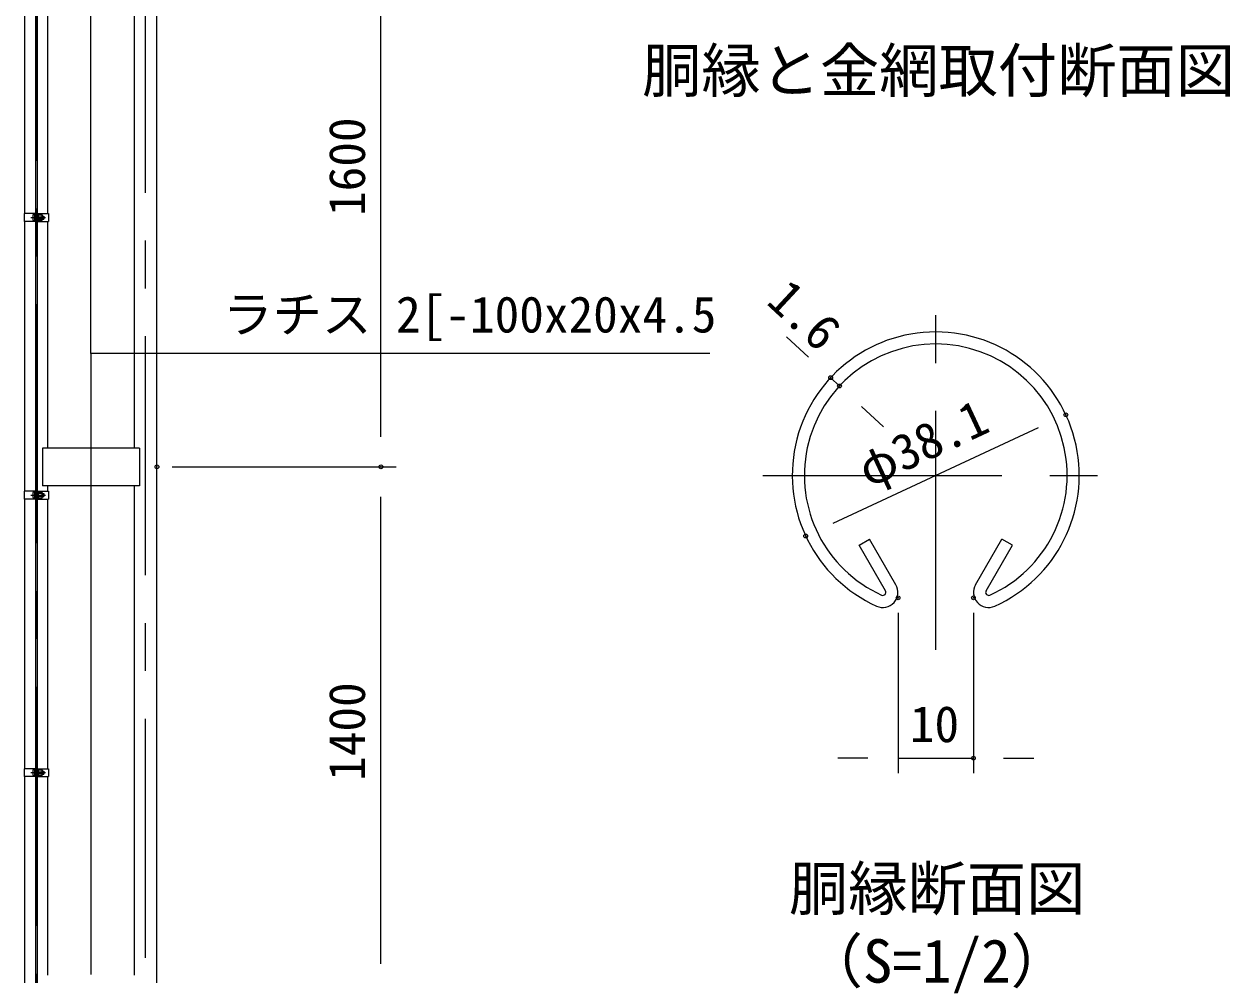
# Model space of a CAD drawing. Units: millimetres, scale not verified. Extents: x -8399 to 8401, y -5940 to 5940.
# Drawn here: x -1621 to 1580, y -1659 to 866 of the extents above; entities that cross this region are included whole.
import ezdxf
from ezdxf.enums import TextEntityAlignment as Align

# ---------------------------------------------------------------- set-up
doc = ezdxf.new("R2010")
doc.units = ezdxf.units.MM
doc.header["$LTSCALE"] = 20
doc.header["$PDMODE"] = 32
doc.header["$PDSIZE"] = 10
doc.linetypes.add('USER1', pattern=[50.8, 31.75, -6.35, 6.35, -6.35])
for name, color, linetype, lineweight in [('0-1_D-STR1', 1, 'Continuous', 25), ('0-4_D-BMK', 2, 'USER1', 13), ('0-5_D-STR-DIM', 7, 'Continuous', 13), ('0-8_D-STR3', 3, 'Continuous', 13), ('0-9_D-STR-TXT', 7, 'Continuous', 13), ('0-C_D-TTL-TXT', 7, 'Continuous', 13)]:
    doc.layers.add(name, color=color, linetype=linetype, lineweight=lineweight)
doc.layers.add('0-7_Defpoints', color=8, linetype='Continuous')
doc.styles.add('ＭＳ ゴシック', font='')
doc.styles.get('ＭＳ ゴシック').set_extended_font_data('MS Gothic')

msp = doc.modelspace()

# ---------------------------------------------------------------- linework, layer by layer
at = {"layer": '0-1_D-STR1'}
for p, q in [((-1268.33, -2579.55), (-1268.33, 1299.45)), ((-1328.83, 1190.45), (-1328.83, -259.55)), ((-1618.83, 362.95), (-1618.83, 1048.9)), ((-1558.33, 362.95), (-1558.33, 1048.9)), ((-1618.83, -374.05), (-1618.83, 341.95)), ((-1558.33, -259.55), (-1558.33, 341.95)), ((-1314.58, -259.55), (-1572.58, -259.55)), ((-1572.58, -259.55), (-1572.58, -359.55)), ((-1314.58, -259.55), (-1314.58, -359.55)), ((-1314.58, -359.55), (-1572.58, -359.55)), ((-1558.33, -374.05), (-1558.33, -359.55)), ((-1328.83, -359.55), (-1328.83, -1659.55)), ((-1618.83, -1111.05), (-1618.83, -395.05)), ((-1558.33, -1111.05), (-1558.33, -395.05)), ((595.83, -517.21), (623.62, -501.16)), ((693.8, -622.73), (623.62, -501.16)), ((905.18, -622.73), (975.36, -501.16)), ((1003.15, -517.21), (975.36, -501.16)), ((666.02, -638.77), (595.83, -517.21)), ((932.96, -638.77), (1003.15, -517.21)), ((-1618.83, -1818), (-1618.83, -1132.05)), ((-1558.33, -1659.55), (-1558.33, -1132.05))]:
    msp.add_line(p, q, dxfattribs=at)
for centre, radius, start, end in [((799.49, -332.15), 381, 294.32478, 245.67522), ((799.49, -332.15), 348.92, 294.32478, 245.67522), ((659.07, -642.78), 40.1, 245.67522, 30), ((659.07, -642.78), 8.02, 245.67522, 30), ((939.91, -642.78), 40.1, 150, 294.32478), ((939.91, -642.78), 8.02, 150, 294.32478)]:
    msp.add_arc(centre, radius, start, end, dxfattribs=at)
at = {"layer": '0-4_D-BMK'}
for p, q in [((-1588.58, 3170.45), (-1588.58, -2629.55)), ((-1298.58, -2629.55), (-1298.58, 1321.45)), ((-1603.13, 352.45), (-1564.53, 352.45)), ((799.49, -795.77), (799.49, 127.33)), ((340.01, -332.15), (1258.97, -332.15)), ((-1603.13, -384.55), (-1564.53, -384.55)), ((-1603.13, -1121.55), (-1564.53, -1121.55))]:
    msp.add_line(p, q, dxfattribs=at)
at = {"layer": '0-5_D-STR-DIM'}
for p, q in [((-673.58, -229.55), (-673.58, 1210.45)), ((461.72, -18.41), (403.1, 36.03)), ((543.84, -94.69), (520.33, -72.85)), ((602.46, -149.13), (661.07, -203.58)), ((526.69, -459.35), (1072.29, -204.95)), ((-1228.33, -309.55), (-633.58, -309.55)), ((-1228.33, -309.55), (-633.58, -309.55)), ((-673.58, -1629.55), (-673.58, -389.55)), ((699.49, -697.29), (699.49, -1122.88)), ((899.49, -697.29), (899.49, -1122.88)), ((619.49, -1082.88), (539.49, -1082.88)), ((699.49, -1082.88), (899.49, -1082.88)), ((979.49, -1082.88), (1059.49, -1082.88)), ((-673.58, -1629.55), (-673.58, -1549.55))]:
    msp.add_line(p, q, dxfattribs=at)
at = {"layer": '0-7_Defpoints'}
for p in [(520.33, -72.85), (520.33, -72.85), (543.84, -94.69), (1144.8, -171.14), (-1268.33, -309.55), (-673.58, -309.55), (454.18, -493.16), (699.49, -657.29), (899.49, -657.29), (899.49, -1082.88)]:
    msp.add_point(p, dxfattribs=at)
at = {"layer": '0-8_D-STR3'}
for p, q in [((-1590.83, 1051.4), (-1590.83, -1820.5)), ((-1586.33, 1051.4), (-1586.33, -1820.5)), ((-1621.13, 362.95), (-1621.13, 341.95)), ((-1590.83, 362.95), (-1621.13, 362.95)), ((-1597.93, 358.95), (-1597.93, 345.95)), ((-1593.13, 362.95), (-1593.13, 341.95)), ((-1593.13, 360.45), (-1593.13, 344.45)), ((-1586.33, 362.95), (-1556.03, 362.95)), ((-1584.03, 362.95), (-1584.03, 341.95)), ((-1574.03, 360.55), (-1584.03, 360.55)), ((-1584.03, 360.55), (-1584.03, 344.35)), ((-1574.03, 356.5), (-1584.03, 356.5)), ((-1573.03, 358.69), (-1573.03, 346.34)), ((-1573.03, 356.45), (-1569.13, 356.45)), ((-1573.03, 355.78), (-1568.81, 355.78)), ((-1569.13, 356.45), (-1569.13, 348.45)), ((-1556.03, 362.95), (-1556.03, 341.95)), ((-1590.83, 341.95), (-1621.13, 341.95)), ((-1586.33, 341.95), (-1556.03, 341.95)), ((-1574.03, 348.4), (-1584.03, 348.4)), ((-1574.03, 344.35), (-1584.03, 344.35)), ((-1573.03, 349.13), (-1568.81, 349.13)), ((-1573.03, 348.45), (-1569.13, 348.45)), ((-1621.13, -374.05), (-1621.13, -395.05)), ((-1590.83, -374.05), (-1621.13, -374.05)), ((-1597.93, -378.05), (-1597.93, -391.05)), ((-1593.13, -374.05), (-1593.13, -395.05)), ((-1593.13, -376.55), (-1593.13, -392.55)), ((-1586.33, -374.05), (-1556.03, -374.05)), ((-1584.03, -374.05), (-1584.03, -395.05)), ((-1574.03, -376.45), (-1584.03, -376.45)), ((-1584.03, -376.45), (-1584.03, -392.65)), ((-1574.03, -380.5), (-1584.03, -380.5)), ((-1573.03, -378.31), (-1573.03, -390.66)), ((-1573.03, -380.55), (-1569.13, -380.55)), ((-1573.03, -381.22), (-1568.81, -381.22)), ((-1569.13, -380.55), (-1569.13, -388.55)), ((-1556.03, -374.05), (-1556.03, -395.05)), ((-1590.83, -395.05), (-1621.13, -395.05)), ((-1586.33, -395.05), (-1556.03, -395.05)), ((-1574.03, -388.6), (-1584.03, -388.6)), ((-1574.03, -392.65), (-1584.03, -392.65)), ((-1573.03, -387.87), (-1568.81, -387.87)), ((-1573.03, -388.55), (-1569.13, -388.55)), ((-1621.13, -1111.05), (-1621.13, -1132.05)), ((-1590.83, -1111.05), (-1621.13, -1111.05)), ((-1597.93, -1115.05), (-1597.93, -1128.05)), ((-1593.13, -1111.05), (-1593.13, -1132.05)), ((-1593.13, -1113.55), (-1593.13, -1129.55)), ((-1586.33, -1111.05), (-1556.03, -1111.05)), ((-1584.03, -1111.05), (-1584.03, -1132.05)), ((-1574.03, -1113.45), (-1584.03, -1113.45)), ((-1584.03, -1113.45), (-1584.03, -1129.65)), ((-1574.03, -1117.5), (-1584.03, -1117.5)), ((-1573.03, -1115.31), (-1573.03, -1127.66)), ((-1573.03, -1117.55), (-1569.13, -1117.55)), ((-1573.03, -1118.22), (-1568.81, -1118.22)), ((-1569.13, -1117.55), (-1569.13, -1125.55)), ((-1556.03, -1111.05), (-1556.03, -1132.05)), ((-1590.83, -1132.05), (-1621.13, -1132.05)), ((-1586.33, -1132.05), (-1556.03, -1132.05)), ((-1574.03, -1125.6), (-1584.03, -1125.6)), ((-1574.03, -1129.65), (-1584.03, -1129.65)), ((-1573.03, -1124.87), (-1568.81, -1124.87)), ((-1573.03, -1125.55), (-1569.13, -1125.55))]:
    msp.add_line(p, q, dxfattribs=at)
for centre, radius, start, end in [((-1575.57, 358.53), 2.54, 307.21089, 52.78911), ((-1581.73, 352.45), 8.7, 332.26063, 27.73937), ((-1576.63, 352.45), 8.5, 331.92751, 28.07249), ((-1575.58, 346.38), 2.55, 307.42505, 52.57495), ((-1575.57, -378.47), 2.54, 307.21089, 52.78911), ((-1581.73, -384.55), 8.7, 332.26063, 27.73937), ((-1576.63, -384.55), 8.5, 331.92751, 28.07249), ((-1575.58, -390.62), 2.55, 307.42505, 52.57495), ((-1575.57, -1115.47), 2.54, 307.21089, 52.78911), ((-1581.73, -1121.55), 8.7, 332.26063, 27.73937), ((-1576.63, -1121.55), 8.5, 331.92751, 28.07249), ((-1575.58, -1127.62), 2.55, 307.42505, 52.57495)]:
    msp.add_arc(centre, radius, start, end, dxfattribs=at)
for centre, start_param, end_param in [((-1593.13, 358.95), 1.5707963, 3.1415927), ((-1593.13, 345.95), 3.1415927, 4.712389), ((-1593.13, -378.05), 1.5707963, 3.1415927), ((-1593.13, -391.05), 3.1415927, 4.712389), ((-1593.13, -1115.05), 1.5707963, 3.1415927), ((-1593.13, -1128.05), 3.1415927, 4.712389)]:
    msp.add_ellipse(centre, major_axis=(4.8, 0), ratio=0.3125, start_param=start_param, end_param=end_param, dxfattribs=at)
at = {"layer": '0-9_D-STR-TXT'}
for q in [(-1443.58, -1657.55), (-1443.58, -257.55)]:
    msp.add_line((-1443.58, -8.33), q, dxfattribs=at)
msp.add_lwpolyline([(199.18, -8.33), (-1443.58, -8.33), (-1443.58, 1188.45)], dxfattribs=at)

# ---------------------------------------------------------------- texts
at = {"layer": '0-5_D-STR-DIM', "style": 'ＭＳ ゴシック'}
for s, rotation, p in [('1600', 90, (-687.08, 356.65)), ('1.6', 317.113, (326.76, 104.51)), ('φ38.1', 24.999, (633.38, -392.76)), ('1400', 90, (-687.08, -1143.35))]:
    msp.add_text(s, height=96.19, rotation=rotation, dxfattribs=at).set_placement(p, align=Align.BOTTOM_LEFT)
msp.add_text('10', height=96.19, dxfattribs=at).set_placement((730.69, -1069.39), align=Align.BOTTOM_LEFT)
at = {"layer": '0-9_D-STR-TXT', "style": 'ＭＳ ゴシック'}
msp.add_text('ラチス 2[-100x20x4.5', height=96.19, dxfattribs=at).set_placement((-1092.7, 18.36), align=Align.BOTTOM_LEFT)
at = {"layer": '0-C_D-TTL-TXT', "style": 'ＭＳ ゴシック'}
for s, p in [('胴縁と金網取付断面図', (19.8, 650.75)), ('胴縁断面図', (409.64, -1521.43)), ('（S=1/2）', (448.63, -1713.81))]:
    msp.add_text(s, height=115.4, dxfattribs=at).set_placement(p, align=Align.BOTTOM_LEFT)

doc.saveas('drawing.dxf')
